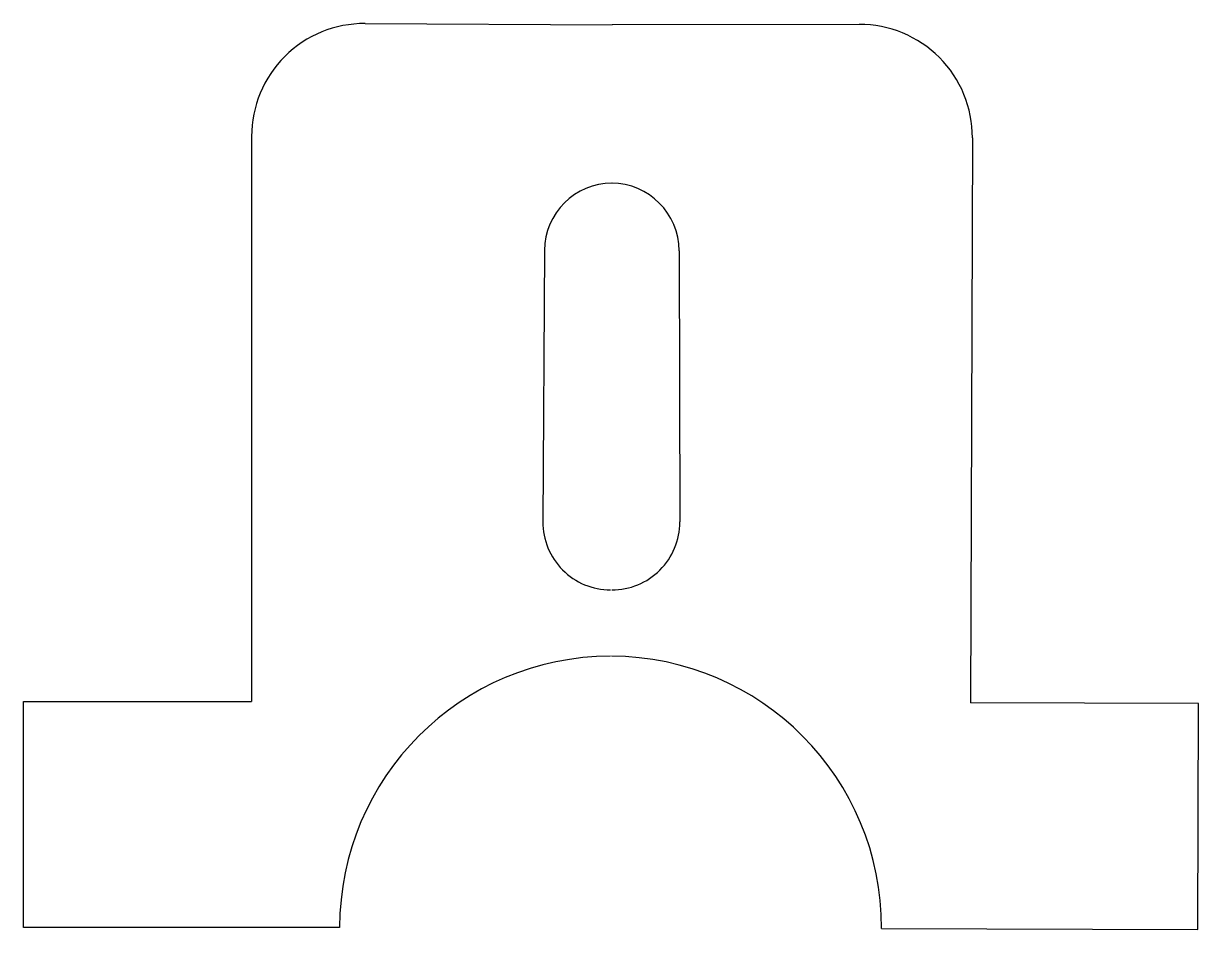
# Model space of a CAD drawing. Header units: millimetres. Extents: x 3504.7 to 3556.7, y 2194.8 to 2234.8.
import ezdxf

# ---------------------------------------------------------------- set-up
doc = ezdxf.new("R2010")
doc.units = ezdxf.units.MM

msp = doc.modelspace()

# ---------------------------------------------------------------- linework, layer by layer
for p, q in [((3519.805, 2234.849), (3530.745, 2234.784)), ((3541.686, 2234.81), (3530.745, 2234.784)), ((3514.775, 2229.849), (3514.775, 2204.849)), ((3546.698, 2229.792), (3546.61, 2204.793)), ((3530.721, 2227.784), (3530.721, 2227.784)), ((3530.745, 2227.784), (3530.745, 2227.784)), ((3527.745, 2224.802), (3527.675, 2212.802)), ((3533.71, 2224.791), (3533.738, 2212.791)), ((3504.675, 2194.849), (3504.675, 2204.849)), ((3504.675, 2204.849), (3514.775, 2204.849)), ((3556.71, 2204.757), (3546.61, 2204.793)), ((3556.675, 2194.757), (3556.71, 2204.757)), ((3518.675, 2194.849), (3504.675, 2194.849)), ((3542.675, 2194.806), (3556.675, 2194.757))]:
    msp.add_line(p, q)
for centre, radius, start, end in [((3519.775, 2229.849), 5, 89.6622, 180), ((3541.698, 2229.81), 5, 359.797, 90.1348), ((3530.745, 2224.784), 3, 90, 179.6622), ((3530.71, 2224.784), 3, 0.1348, 89.797), ((3530.675, 2212.784), 3, 179.6622, 270), ((3530.738, 2212.784), 3, 269.797, 0.1348), ((3530.675, 2194.849), 12, 90, 180), ((3530.675, 2194.849), 12, 359.797, 89.797)]:
    msp.add_arc(centre, radius, start, end)

doc.saveas('drawing.dxf')
